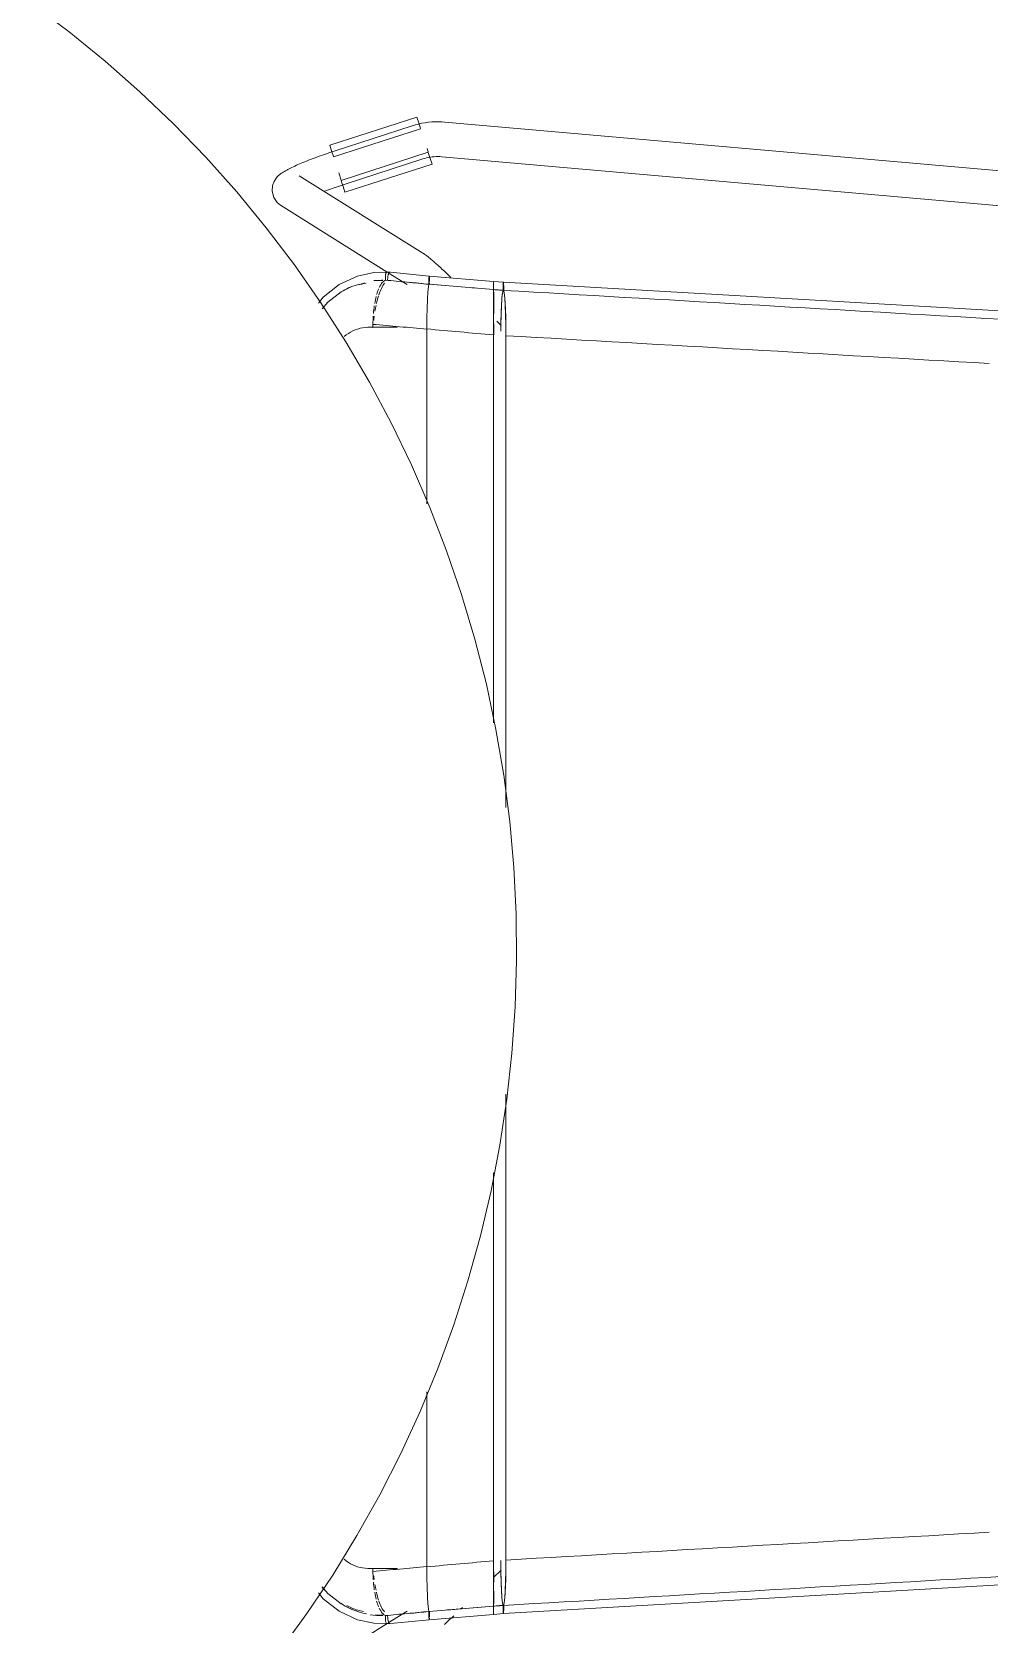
# Model space of a CAD drawing. Header units: millimetres. Extents: x 155927 to 326028, y -36033 to 97293.
# Drawn here: x 228291 to 228621, y 20868 to 21417 of the extents above; entities that cross this region are included whole.
import ezdxf

# ---------------------------------------------------------------- set-up
doc = ezdxf.new("R2010")
doc.units = ezdxf.units.MM
doc.header["$MEASUREMENT"] = 0
doc.layers.add('I-FURN', color=8, linetype='CONTINUOUS', lineweight=9)

msp = doc.modelspace()

# ---------------------------------------------------------------- linework, layer by layer
at = {"layer": 'I-FURN'}
for p, q in [((228304.01, 21416.91), (228291.2, 21426.48)), ((228316.44, 21406.83), (228304.01, 21416.91)), ((228328.45, 21396.26), (228316.44, 21406.83)), ((228340.03, 21385.22), (228328.45, 21396.26)), ((228351.16, 21373.72), (228340.03, 21385.22)), ((228393.86, 21377.88), (228423.87, 21387.56)), ((228395.16, 21373.83), (228425.17, 21383.52)), ((228422.23, 21384.56), (228395.42, 21375.85)), ((228422.27, 21384.58), (228422.23, 21384.56)), ((228423.37, 21384.91), (228422.27, 21384.58)), ((228424.47, 21385.19), (228423.37, 21384.91)), ((228423.87, 21387.56), (228424.5, 21385.61)), ((228425.59, 21385.44), (228424.47, 21385.19)), ((228424.5, 21385.61), (228425.13, 21383.64)), ((228426.72, 21385.63), (228425.59, 21385.44)), ((228427.85, 21385.78), (228426.72, 21385.63)), ((228428.99, 21385.89), (228427.85, 21385.78)), ((228430.13, 21385.95), (228428.99, 21385.89)), ((228431.27, 21385.96), (228430.13, 21385.95)), ((228432.41, 21385.93), (228431.27, 21385.96)), ((228433.55, 21385.85), (228432.41, 21385.93)), ((228876.87, 21346.9), (228433.55, 21385.85)), ((228394.49, 21375.92), (228393.86, 21377.88)), ((228361.82, 21361.79), (228351.16, 21373.72)), ((228383.44, 21371.44), (228384.02, 21371.68)), ((228384.02, 21371.68), (228384.62, 21371.93)), ((228384.62, 21371.93), (228385.23, 21372.18)), ((228385.23, 21372.18), (228385.85, 21372.43)), ((228385.85, 21372.43), (228386.49, 21372.68)), ((228386.49, 21372.68), (228387.15, 21372.93)), ((228387.15, 21372.93), (228387.81, 21373.19)), ((228387.81, 21373.19), (228388.49, 21373.44)), ((228388.49, 21373.44), (228389.18, 21373.7)), ((228389.18, 21373.7), (228389.88, 21373.95)), ((228389.88, 21373.95), (228390.58, 21374.21)), ((228390.58, 21374.21), (228391.3, 21374.46)), ((228391.3, 21374.46), (228392.02, 21374.71)), ((228392.02, 21374.71), (228392.75, 21374.96)), ((228392.75, 21374.96), (228393.48, 21375.21)), ((228393.48, 21375.21), (228394.22, 21375.46)), ((228394.22, 21375.46), (228394.96, 21375.7)), ((228395.13, 21373.95), (228394.49, 21375.92)), ((228394.96, 21375.7), (228395.42, 21375.85)), ((228427.78, 21375.45), (228397.77, 21365.76)), ((228399.12, 21364.44), (228425.93, 21373.15)), ((228425.93, 21373.15), (228426.57, 21373.34)), ((228426.57, 21373.34), (228427.21, 21373.51)), ((228427.21, 21373.51), (228427.86, 21373.65)), ((228427.37, 21376.71), (228427.74, 21375.55)), ((228427.81, 21375.33), (228428.45, 21373.36)), ((228427.86, 21373.65), (228428.51, 21373.77)), ((228428.45, 21373.36), (228429.08, 21371.41)), ((228428.51, 21373.77), (228429.16, 21373.85)), ((228429.16, 21373.85), (228429.82, 21373.92)), ((228429.82, 21373.92), (228430.49, 21373.95)), ((228430.49, 21373.95), (228431.15, 21373.96)), ((228431.15, 21373.96), (228431.81, 21373.94)), ((228431.81, 21373.94), (228432.47, 21373.9)), ((228432.47, 21373.9), (228432.5, 21373.9)), ((228432.5, 21373.9), (228857, 21336.6)), ((228374.65, 21365.4), (228375.22, 21366.31)), ((228375.22, 21366.31), (228375.74, 21366.94)), ((228375.74, 21366.94), (228376.2, 21367.41)), ((228376.2, 21367.41), (228376.63, 21367.78)), ((228376.63, 21367.78), (228377.03, 21368.09)), ((228377.03, 21368.09), (228377.42, 21368.37)), ((228377.42, 21368.37), (228377.81, 21368.62)), ((228377.81, 21368.62), (228378.2, 21368.87)), ((228378.2, 21368.87), (228378.6, 21369.1)), ((228378.6, 21369.1), (228379.01, 21369.33)), ((228379.01, 21369.33), (228379.44, 21369.56)), ((228379.44, 21369.56), (228379.88, 21369.79)), ((228379.88, 21369.79), (228380.33, 21370.02)), ((228380.33, 21370.02), (228380.81, 21370.25)), ((228380.81, 21370.25), (228381.3, 21370.48)), ((228381.3, 21370.48), (228381.81, 21370.72)), ((228381.81, 21370.72), (228382.34, 21370.96)), ((228382.34, 21370.96), (228382.88, 21371.2)), ((228382.88, 21371.2), (228383.44, 21371.44)), ((228426.85, 21340.06), (228383.26, 21367.36)), ((228396.94, 21368.34), (228397.74, 21365.86)), ((228399.08, 21361.72), (228429.08, 21371.41)), ((228371.99, 21349.45), (228361.82, 21361.79)), ((228373.96, 21362.05), (228374.13, 21364.02)), ((228374.54, 21359.82), (228373.96, 21362.05)), ((228374.13, 21364.02), (228374.65, 21365.4)), ((228392.15, 21362), (228392.77, 21362.23)), ((228392.77, 21362.23), (228393.41, 21362.47)), ((228393.41, 21362.47), (228394.05, 21362.7)), ((228394.05, 21362.7), (228394.71, 21362.94)), ((228394.71, 21362.94), (228395.38, 21363.17)), ((228395.38, 21363.17), (228396.05, 21363.41)), ((228396.05, 21363.41), (228396.73, 21363.64)), ((228396.73, 21363.64), (228397.41, 21363.87)), ((228397.41, 21363.87), (228398.1, 21364.1)), ((228398.45, 21363.67), (228397.81, 21365.65)), ((228398.1, 21364.1), (228398.79, 21364.33)), ((228399.08, 21361.72), (228398.45, 21363.67)), ((228398.79, 21364.33), (228399.12, 21364.44)), ((228375.77, 21358.09), (228374.54, 21359.82)), ((228375.77, 21358.09), (228376.89, 21357.19)), ((228376.89, 21357.19), (228413.66, 21334.16)), ((228381.66, 21336.7), (228371.99, 21349.45)), ((228426.85, 21340.06), (228427.17, 21339.84)), ((228427.17, 21339.84), (228427.43, 21339.66)), ((228427.43, 21339.66), (228427.66, 21339.49)), ((228427.66, 21339.49), (228427.88, 21339.31)), ((228427.88, 21339.31), (228428.1, 21339.13)), ((228428.1, 21339.13), (228428.33, 21338.94)), ((228428.33, 21338.94), (228428.57, 21338.74)), ((228428.57, 21338.74), (228428.83, 21338.53)), ((228390.82, 21323.58), (228381.66, 21336.7)), ((228403.41, 21332.81), (228409.05, 21334.02)), ((228409.05, 21334.02), (228414.52, 21334.11)), ((228428.11, 21332.81), (228413.62, 21334.23)), ((228414.03, 21333.93), (228420.48, 21329.89)), ((228428.83, 21338.53), (228429.09, 21338.3)), ((228429.09, 21338.3), (228429.37, 21338.05)), ((228429.37, 21338.05), (228429.67, 21337.8)), ((228429.67, 21337.8), (228429.97, 21337.52)), ((228429.97, 21337.52), (228430.3, 21337.24)), ((228430.3, 21337.24), (228430.63, 21336.94)), ((228430.63, 21336.94), (228430.98, 21336.62)), ((228430.98, 21336.62), (228431.35, 21336.29)), ((228431.35, 21336.29), (228431.73, 21335.95)), ((228431.73, 21335.95), (228432.12, 21335.59)), ((228432.12, 21335.59), (228432.52, 21335.22)), ((228432.52, 21335.22), (228432.93, 21334.84)), ((228432.93, 21334.84), (228433.36, 21334.45)), ((228433.36, 21334.45), (228433.79, 21334.05)), ((228433.79, 21334.05), (228434.24, 21333.63)), ((228434.24, 21333.63), (228434.69, 21333.21)), ((228434.69, 21333.21), (228435.15, 21332.78)), ((228391.56, 21325.57), (228397.09, 21329.91)), ((228397.09, 21329.91), (228403.41, 21332.81)), ((228397.8, 21327.33), (228401.49, 21329.24)), ((228427.65, 21327.35), (228427.83, 21329.07)), ((228427.83, 21329.07), (228427.65, 21327.33)), ((228428.02, 21329.96), (228427.83, 21329.07)), ((228427.83, 21329.07), (228428.02, 21329.95)), ((228428.02, 21331.87), (228428.01, 21331.42)), ((228428.01, 21331.41), (228428.02, 21331.87)), ((228428.01, 21331.42), (228428.01, 21330.93)), ((228428.01, 21330.92), (228428.01, 21331.41)), ((228428.01, 21330.93), (228428.01, 21330.43)), ((228428.01, 21330.42), (228428.01, 21330.92)), ((228428.01, 21330.43), (228428.02, 21329.96)), ((228428.02, 21329.95), (228428.01, 21330.42)), ((228428.04, 21332.26), (228428.02, 21331.87)), ((228428.02, 21331.87), (228428.04, 21332.25)), ((228428.06, 21332.55), (228428.04, 21332.26)), ((228428.04, 21332.25), (228428.06, 21332.55)), ((228428.09, 21332.74), (228428.06, 21332.55)), ((228428.09, 21332.74), (228428.11, 21332.81)), ((228428.11, 21332.81), (228428.09, 21332.74)), ((228450.31, 21330.98), (228428.11, 21332.81)), ((228428.14, 21332.74), (228428.11, 21332.81)), ((228428.11, 21332.81), (228428.14, 21332.74)), ((228428.16, 21332.56), (228428.14, 21332.74)), ((228428.14, 21332.74), (228428.16, 21332.55)), ((228428.18, 21332.26), (228428.16, 21332.56)), ((228428.16, 21332.55), (228428.18, 21332.26)), ((228428.2, 21331.88), (228428.18, 21332.26)), ((228428.18, 21332.26), (228428.2, 21331.88)), ((228428.21, 21331.43), (228428.2, 21331.88)), ((228428.2, 21331.88), (228428.21, 21331.43)), ((228428.22, 21330.94), (228428.21, 21331.43)), ((228428.21, 21331.43), (228428.22, 21330.94)), ((228428.21, 21329.97), (228428.21, 21330.44)), ((228428.21, 21330.44), (228428.21, 21329.97)), ((228435.15, 21332.78), (228435.62, 21332.34)), ((228450.29, 21327.25), (228450.31, 21328.14)), ((228450.31, 21328.14), (228450.29, 21327.26)), ((228450.31, 21330.98), (228453.67, 21330.71)), ((228450.31, 21330.91), (228450.31, 21330.98)), ((228450.31, 21330.98), (228450.32, 21330.91)), ((228450.32, 21330.91), (228450.31, 21330.98)), ((228450.31, 21330.98), (228450.31, 21330.92)), ((228450.31, 21330.73), (228450.31, 21330.43)), ((228450.31, 21330.43), (228450.31, 21330.72)), ((228450.31, 21330.05), (228450.31, 21330.43)), ((228450.31, 21330.43), (228450.31, 21330.05)), ((228450.31, 21329.6), (228450.31, 21330.05)), ((228450.31, 21330.05), (228450.31, 21329.6)), ((228450.31, 21329.11), (228450.31, 21329.6)), ((228450.31, 21329.6), (228450.31, 21329.11)), ((228450.31, 21328.61), (228450.31, 21329.11)), ((228450.31, 21329.11), (228450.31, 21328.61)), ((228450.31, 21328.14), (228450.31, 21328.61)), ((228450.31, 21328.61), (228450.31, 21328.14)), ((228450.32, 21330.43), (228450.32, 21330.04)), ((228450.32, 21330.05), (228450.32, 21330.43)), ((228450.32, 21329.59), (228450.32, 21330.05)), ((228450.32, 21330.04), (228450.32, 21329.59)), ((228450.32, 21329.59), (228450.32, 21329.1)), ((228450.32, 21329.1), (228450.32, 21329.59)), ((228450.32, 21329.1), (228450.32, 21328.6)), ((228450.32, 21328.61), (228450.32, 21329.1)), ((228450.32, 21328.14), (228450.32, 21328.61)), ((228450.32, 21328.6), (228450.32, 21328.13)), ((228453.57, 21327.86), (228453.36, 21326.96)), ((228453.57, 21329.32), (228453.56, 21328.83)), ((228453.56, 21328.83), (228453.56, 21328.33)), ((228453.56, 21328.33), (228453.57, 21327.86)), ((228453.58, 21329.77), (228453.57, 21329.32)), ((228453.6, 21330.15), (228453.58, 21329.77)), ((228453.62, 21330.45), (228453.6, 21330.15)), ((228453.64, 21330.64), (228453.62, 21330.45)), ((228453.67, 21330.71), (228453.64, 21330.64)), ((228785.58, 21311.42), (228453.67, 21330.71)), ((228453.7, 21330.64), (228453.67, 21330.71)), ((228453.73, 21330.45), (228453.7, 21330.64)), ((228453.75, 21330.16), (228453.73, 21330.45)), ((228453.77, 21329.78), (228453.75, 21330.16)), ((228453.78, 21329.33), (228453.77, 21329.78)), ((228453.77, 21327.87), (228453.78, 21328.34)), ((228453.98, 21326.98), (228453.77, 21327.87)), ((228453.78, 21328.84), (228453.78, 21329.33)), ((228453.78, 21328.34), (228453.78, 21328.84)), ((228389.92, 21323.51), (228391.56, 21325.57)), ((228399.44, 21310.1), (228390.82, 21323.58)), ((228391.27, 21321.49), (228393.23, 21323.83)), ((228393.23, 21323.83), (228397.8, 21327.33)), ((228427.38, 21321.82), (228427.5, 21324.86)), ((228427.5, 21324.85), (228427.38, 21321.75)), ((228427.5, 21324.89), (228427.65, 21327.33)), ((228427.65, 21327.33), (228427.5, 21324.85)), ((228450.27, 21323.01), (228450.26, 21319.87)), ((228450.26, 21319.87), (228450.27, 21323)), ((228450.28, 21325.51), (228450.27, 21323.01)), ((228450.27, 21323.01), (228450.28, 21325.5)), ((228450.29, 21327.26), (228450.28, 21325.51)), ((228450.28, 21325.51), (228450.29, 21327.25)), ((228450.34, 21327.24), (228450.35, 21325.49)), ((228450.35, 21325.49), (228450.34, 21327.24)), ((228450.35, 21325.49), (228450.36, 21322.99)), ((228450.36, 21322.99), (228450.35, 21325.49)), ((228450.36, 21322.99), (228450.37, 21319.86)), ((228450.37, 21319.87), (228450.36, 21322.99)), ((228453.01, 21322.71), (228452.89, 21319.6)), ((228453.17, 21325.21), (228453.01, 21322.71)), ((228453.36, 21326.96), (228453.17, 21325.21)), ((228454.18, 21325.23), (228453.98, 21326.98)), ((228454.34, 21322.73), (228454.18, 21325.23)), ((228454.46, 21319.6), (228454.34, 21322.73)), ((228427.31, 21318.22), (228427.28, 21314.46)), ((228427.28, 21314.58), (228427.31, 21318.22)), ((228427.31, 21318.32), (228427.38, 21321.76)), ((228427.38, 21321.75), (228427.31, 21318.32)), ((228450.25, 21316.3), (228450.26, 21319.87)), ((228450.26, 21319.87), (228450.25, 21316.3)), ((228452.93, 21315.74), (228451.4, 21317.21)), ((228452.89, 21319.6), (228452.81, 21316.04)), ((228454.54, 21316.04), (228454.46, 21319.6)), ((228417.24, 21315.17), (228407.49, 21315.17)), ((228408.73, 21315.11), (228408.73, 21316.16)), ((228427.28, 21314.46), (228427.28, 21254.34)), ((228427.28, 21254.34), (228427.28, 21314.46)), ((228450.25, 21312.52), (228450.25, 21316.3)), ((228450.25, 21316.3), (228450.25, 21312.52)), ((228450.25, 21178.88), (228450.25, 21312.52)), ((228450.25, 21312.52), (228450.25, 21178.88)), ((228450.38, 21316.31), (228450.38, 21312.53)), ((228450.38, 21312.53), (228450.38, 21316.31)), ((228452.81, 21316.04), (228452.78, 21313.79)), ((228454.57, 21312.25), (228454.54, 21316.04)), ((228454.57, 21149.66), (228454.57, 21312.25)), ((228454.57, 21312.25), (228454.57, 21149.66)), ((228407.52, 21296.29), (228399.44, 21310.1)), ((228415.03, 21282.17), (228407.52, 21296.29)), ((228421.98, 21267.76), (228415.03, 21282.17)), ((228428.35, 21253.08), (228421.98, 21267.76)), ((228434.12, 21238.16), (228428.35, 21253.08)), ((228439.29, 21223.02), (228434.12, 21238.16)), ((228443.86, 21207.69), (228439.29, 21223.02)), ((228447.8, 21192.18), (228443.86, 21207.69)), ((228451.12, 21176.53), (228447.8, 21192.18)), ((228453.82, 21160.76), (228451.12, 21176.53)), ((228455.88, 21144.9), (228453.82, 21160.76)), ((228457.31, 21128.96), (228455.88, 21144.9)), ((228458.09, 21112.98), (228457.31, 21128.96)), ((228458.24, 21096.98), (228458.09, 21112.98)), ((228457.75, 21080.99), (228458.24, 21096.98)), ((228456.62, 21065.03), (228457.75, 21080.99)), ((228454.85, 21049.13), (228456.62, 21065.03)), ((228452.44, 21033.31), (228454.85, 21049.13)), ((228454.57, 20890.35), (228454.57, 21050.92)), ((228454.57, 21050.92), (228454.57, 20890.35)), ((228449.41, 21017.61), (228452.44, 21033.31)), ((228450.25, 20890.09), (228450.25, 21023.83)), ((228450.25, 21023.83), (228450.25, 20890.09)), ((228445.75, 21002.03), (228449.41, 21017.61)), ((228441.47, 20986.61), (228445.75, 21002.03)), ((228436.58, 20971.38), (228441.47, 20986.61)), ((228431.08, 20956.36), (228436.58, 20971.38)), ((228424.98, 20941.57), (228431.08, 20956.36)), ((228427.28, 20948.26), (228427.28, 20888.14)), ((228427.28, 20888.14), (228427.28, 20948.26)), ((228418.3, 20927.03), (228424.98, 20941.57)), ((228411.05, 20912.77), (228418.3, 20927.03)), ((228403.22, 20898.81), (228411.05, 20912.77)), ((228394.85, 20885.18), (228403.22, 20898.81)), ((228450.25, 20886.3), (228450.25, 20890.09)), ((228450.25, 20890.09), (228450.25, 20886.3)), ((228452.78, 20890.24), (228452.81, 20886.56)), ((228785.58, 20891.18), (228453.67, 20871.9)), ((228454.54, 20886.57), (228454.57, 20890.35)), ((228385.94, 20871.89), (228394.85, 20885.18)), ((228407.49, 20887.44), (228417.24, 20887.44)), ((228408.73, 20886.44), (228408.73, 20887.49)), ((228427.28, 20888.14), (228427.31, 20884.38)), ((228427.31, 20884.38), (228427.28, 20888.02)), ((228427.38, 20880.84), (228427.31, 20884.29)), ((228427.31, 20884.28), (228427.38, 20880.85)), ((228450.26, 20882.73), (228450.25, 20886.3)), ((228450.25, 20886.3), (228450.26, 20882.73)), ((228450.26, 20884.29), (228452.93, 20886.86)), ((228450.38, 20886.29), (228450.37, 20882.74)), ((228450.37, 20882.74), (228450.38, 20886.29)), ((228452.81, 20886.56), (228452.89, 20883.01)), ((228454.46, 20883), (228454.54, 20886.57)), ((228389.93, 20879.07), (228391.56, 20877.03)), ((228391.28, 20881.1), (228393.23, 20878.77)), ((228393.23, 20878.77), (228397.8, 20875.27)), ((228427.38, 20880.85), (228427.5, 20877.75)), ((228427.5, 20877.75), (228427.38, 20880.78)), ((228427.5, 20877.75), (228427.65, 20875.27)), ((228427.65, 20875.27), (228427.5, 20877.71)), ((228450.27, 20879.6), (228450.26, 20882.73)), ((228450.26, 20882.73), (228450.27, 20879.6)), ((228450.28, 20877.1), (228450.27, 20879.6)), ((228450.27, 20879.6), (228450.28, 20877.09)), ((228450.36, 20879.62), (228450.35, 20877.12)), ((228450.35, 20877.11), (228450.36, 20879.61)), ((228452.89, 20883.01), (228453.01, 20879.89)), ((228453.01, 20879.89), (228453.17, 20877.39)), ((228454.18, 20877.37), (228454.34, 20879.87)), ((228454.34, 20879.87), (228454.46, 20883)), ((228391.56, 20877.03), (228397.09, 20872.7)), ((228397.09, 20872.7), (228403.41, 20869.79)), ((228397.8, 20875.27), (228401.49, 20873.36)), ((228420.48, 20872.71), (228414.03, 20868.67)), ((228427.65, 20875.27), (228427.83, 20873.53)), ((228427.83, 20873.53), (228427.65, 20875.25)), ((228428.02, 20872.65), (228427.83, 20873.53)), ((228427.83, 20873.53), (228428.02, 20872.64)), ((228428.01, 20872.18), (228428.02, 20872.65)), ((228428.02, 20872.64), (228428.01, 20872.17)), ((228428.01, 20871.68), (228428.01, 20872.18)), ((228428.01, 20872.17), (228428.01, 20871.67)), ((228428.21, 20872.16), (228428.21, 20872.63)), ((228428.21, 20872.63), (228428.21, 20872.16)), ((228439.07, 20873.53), (228439.58, 20874.01)), ((228450.29, 20875.35), (228450.28, 20877.09)), ((228450.28, 20877.09), (228450.29, 20875.35)), ((228450.31, 20874.46), (228450.29, 20875.35)), ((228450.29, 20875.35), (228450.31, 20874.46)), ((228450.31, 20873.99), (228450.31, 20874.46)), ((228450.31, 20874.46), (228450.31, 20873.99)), ((228450.31, 20873.49), (228450.31, 20873.99)), ((228450.31, 20873.99), (228450.31, 20873.49)), ((228450.31, 20873), (228450.31, 20873.49)), ((228450.31, 20873.49), (228450.31, 20873)), ((228450.31, 20872.55), (228450.31, 20873)), ((228450.31, 20873), (228450.31, 20872.55)), ((228450.31, 20872.17), (228450.31, 20872.55)), ((228450.31, 20872.55), (228450.31, 20872.17)), ((228450.31, 20871.88), (228450.31, 20872.17)), ((228450.32, 20874.47), (228450.32, 20874)), ((228450.32, 20874), (228450.32, 20874.47)), ((228450.32, 20874), (228450.32, 20873.5)), ((228450.32, 20873.5), (228450.32, 20874)), ((228450.32, 20873.5), (228450.32, 20873.01)), ((228450.32, 20873.01), (228450.32, 20873.5)), ((228450.32, 20873.01), (228450.32, 20872.56)), ((228450.32, 20872.55), (228450.32, 20873.01)), ((228450.32, 20872.56), (228450.32, 20872.18)), ((228450.32, 20872.17), (228450.32, 20872.55)), ((228450.32, 20872.18), (228450.32, 20871.88)), ((228450.32, 20871.88), (228450.32, 20872.17)), ((228450.35, 20877.12), (228450.34, 20875.37)), ((228450.34, 20875.36), (228450.35, 20877.11)), ((228453.17, 20877.39), (228453.36, 20875.64)), ((228453.36, 20875.64), (228453.57, 20874.74)), ((228453.57, 20874.74), (228453.56, 20874.27)), ((228453.56, 20874.27), (228453.56, 20873.77)), ((228453.56, 20873.77), (228453.57, 20873.28)), ((228453.57, 20873.28), (228453.58, 20872.83)), ((228453.58, 20872.83), (228453.6, 20872.45)), ((228453.6, 20872.45), (228453.62, 20872.15)), ((228453.73, 20872.15), (228453.75, 20872.44)), ((228453.75, 20872.44), (228453.77, 20872.82)), ((228453.77, 20874.73), (228453.98, 20875.62)), ((228453.78, 20874.26), (228453.77, 20874.73)), ((228453.77, 20872.82), (228453.78, 20873.27)), ((228453.78, 20873.76), (228453.78, 20874.26)), ((228453.78, 20873.27), (228453.78, 20873.76)), ((228453.98, 20875.62), (228454.18, 20877.37)), ((228376.5, 20858.97), (228385.94, 20871.89)), ((228413.66, 20868.44), (228376.89, 20845.41)), ((228403.41, 20869.79), (228409.05, 20868.58)), ((228409.05, 20868.58), (228414.52, 20868.49)), ((228428.11, 20869.79), (228413.62, 20868.37)), ((228428.01, 20871.19), (228428.01, 20871.68)), ((228428.01, 20871.67), (228428.01, 20871.18)), ((228428.02, 20870.74), (228428.01, 20871.19)), ((228428.01, 20871.18), (228428.02, 20870.73)), ((228428.02, 20870.73), (228428.04, 20870.35)), ((228428.04, 20870.35), (228428.02, 20870.74)), ((228428.04, 20870.35), (228428.06, 20870.05)), ((228428.06, 20870.06), (228428.04, 20870.35)), ((228428.06, 20870.05), (228428.09, 20869.86)), ((228428.11, 20869.8), (228428.09, 20869.87)), ((228428.09, 20869.86), (228428.11, 20869.79)), ((228450.31, 20871.62), (228428.11, 20869.8)), ((228428.11, 20869.79), (228428.14, 20869.86)), ((228428.14, 20869.86), (228428.11, 20869.8)), ((228428.16, 20870.05), (228428.14, 20869.86)), ((228428.14, 20869.86), (228428.16, 20870.04)), ((228428.16, 20870.04), (228428.18, 20870.34)), ((228428.18, 20870.34), (228428.16, 20870.05)), ((228428.2, 20870.72), (228428.21, 20871.17)), ((228428.21, 20871.17), (228428.2, 20870.72)), ((228428.22, 20871.66), (228428.21, 20872.16)), ((228428.21, 20872.16), (228428.22, 20871.66)), ((228428.21, 20871.17), (228428.22, 20871.66)), ((228428.22, 20871.66), (228428.21, 20871.17)), ((228433.36, 20868.15), (228433.79, 20868.55)), ((228433.79, 20868.55), (228434.24, 20868.97)), ((228434.24, 20868.97), (228434.69, 20869.39)), ((228434.69, 20869.39), (228435.15, 20869.82)), ((228435.15, 20869.82), (228435.62, 20870.26)), ((228435.62, 20870.26), (228436.1, 20870.71)), ((228436.1, 20870.71), (228436.58, 20871.17)), ((228450.31, 20872.17), (228450.31, 20871.87)), ((228450.31, 20871.62), (228453.67, 20871.89)), ((228450.31, 20871.69), (228450.31, 20871.88)), ((228450.31, 20871.87), (228450.31, 20871.69)), ((228450.32, 20871.69), (228450.31, 20871.62)), ((228450.31, 20871.62), (228450.31, 20871.69)), ((228450.31, 20871.69), (228450.31, 20871.62)), ((228450.31, 20871.62), (228450.32, 20871.69)), ((228450.32, 20871.88), (228450.32, 20871.69)), ((228450.32, 20871.69), (228450.32, 20871.88)), ((228453.62, 20872.15), (228453.64, 20871.96)), ((228453.64, 20871.96), (228453.67, 20871.9)), ((228453.67, 20871.9), (228453.7, 20871.96)), ((228453.7, 20871.96), (228453.73, 20872.15))]:
    msp.add_line(p, q, dxfattribs=at)
for points, knots in [([(228413.07, 21331.39), (228413.04, 21331.54), (228413.01, 21331.82), (228413, 21332.25), (228413.01, 21332.62), (228413.03, 21332.91), (228413.06, 21333.18), (228413.11, 21333.43), (228413.18, 21333.66), (228413.24, 21333.85), (228413.34, 21334.05), (228413.43, 21334.15), (228413.47, 21334.18)], [0, 0, 0, 0, 0.0555556, 0.1111111, 0.1666667, 0.1944444, 0.2222222, 0.2777778, 0.3055556, 0.3333333, 0.3888889, 0.4444444, 0.4444444, 0.4444444, 0.4444444]), ([(228397.82, 21327.33), (228398.65, 21327.84), (228401.37, 21329.42), (228404.35, 21330.02), (228406.45, 21330.3)], [-0.4024189, -0.4024189, -0.4024189, -0.4024189, -0.3333333, -0.1789981, -0.1789981, -0.1789981, -0.1789981]), ([(228412.71, 21330.38), (228412.35, 21329.92), (228411.67, 21328.81), (228411.07, 21327.18), (228410.81, 21326.36)], [-0.8333333, -0.8333333, -0.8333333, -0.8333333, -0.6666667, -0.5255973, -0.5255973, -0.5255973, -0.5255973]), ([(228452.78, 21313.79), (228452.8, 21315.82), (228452.85, 21319.04), (228453, 21322.83), (228453.22, 21326.18), (228453.43, 21327.57), (228453.57, 21327.86)], [-0.9335619, -0.9335619, -0.9335619, -0.9335619, -0.6666667, -0.5, -0.3333333, 0, 0, 0, 0]), ([(228453.67, 21330.71), (228453.69, 21330.71), (228453.72, 21330.57), (228453.75, 21330.18), (228453.77, 21329.79), (228453.78, 21329.34), (228453.79, 21328.84), (228453.78, 21328.34), (228453.78, 21328.02), (228453.77, 21327.87)], [-0.498493, -0.498493, -0.498493, -0.498493, -0.375, -0.3125, -0.25, -0.1875, -0.125, -0.0625, 0, 0, 0, 0]), ([(228453.77, 21327.87), (228453.92, 21327.59), (228454.13, 21326.21), (228454.35, 21322.85), (228454.47, 21319.68), (228454.55, 21316.08), (228454.57, 21313.53), (228454.57, 21312.25)], [-1, -1, -1, -1, -0.666667, -0.5, -0.333333, -0.166667, 0, 0, 0, 0]), ([(228398.84, 21312), (228399.74, 21312.77), (228402.74, 21314.7), (228406.35, 21315.33), (228408.73, 21315.11)], [0.5, 0.5, 0.5, 0.5, 0.6666667, 1, 1, 1, 1]), ([(228408.73, 20887.49), (228406.35, 20887.28), (228402.74, 20887.91), (228399.74, 20889.83), (228398.84, 20890.6)], [0, 0, 0, 0, 0.3333333, 0.5, 0.5, 0.5, 0.5]), ([(228453.57, 20874.74), (228453.43, 20875.03), (228453.22, 20876.42), (228453, 20879.77), (228452.88, 20882.93), (228452.8, 20886.49), (228452.78, 20889), (228452.78, 20890.24)], [-1, -1, -1, -1, -0.6666667, -0.5, -0.3333333, -0.1666667, -0.003964, -0.003964, -0.003964, -0.003964]), ([(228454.57, 20890.35), (228454.57, 20889.07), (228454.55, 20886.52), (228454.47, 20882.92), (228454.35, 20879.75), (228454.13, 20876.39), (228453.92, 20875.01), (228453.77, 20874.73)], [-1, -1, -1, -1, -0.833333, -0.666667, -0.5, -0.333333, 0, 0, 0, 0]), ([(228406.49, 20871.79), (228404.37, 20872.23), (228401.29, 20873.24), (228398.53, 20874.87), (228397.66, 20875.46)], [0.1763318, 0.1763318, 0.1763318, 0.1763318, 0.3333333, 0.408557, 0.408557, 0.408557, 0.408557]), ([(228399.72, 20874.74), (228400.31, 20874.4), (228402.16, 20873.37), (228404.15, 20872.88), (228405.52, 20872.65)], [0.6175454, 0.6175454, 0.6175454, 0.6175454, 0.6666667, 0.7702374, 0.7702374, 0.7702374, 0.7702374]), ([(228410.79, 20876.22), (228411.06, 20875.41), (228411.68, 20873.72), (228412.34, 20872.88), (228412.71, 20872.49)], [-0.47467, -0.47467, -0.47467, -0.47467, -0.3333333, -0.1666667, -0.1666667, -0.1666667, -0.1666667]), ([(228434.32, 20873.14), (228435.96, 20873.28), (228441.22, 20873.71), (228446.48, 20874.15), (228450.09, 20874.45)], [0.2766114, 0.2766114, 0.2766114, 0.2766114, 0.5, 0.9897426, 0.9897426, 0.9897426, 0.9897426]), ([(228453.67, 20871.89), (228453.65, 20871.89), (228453.63, 20872.03), (228453.6, 20872.43), (228453.58, 20872.81), (228453.57, 20873.27), (228453.56, 20873.77), (228453.56, 20874.27), (228453.57, 20874.59), (228453.57, 20874.74)], [-0.5, -0.5, -0.5, -0.5, -0.375, -0.3125, -0.25, -0.1875, -0.125, -0.0625, 0, 0, 0, 0]), ([(228453.77, 20874.73), (228453.78, 20874.51), (228453.79, 20874.01), (228453.78, 20873.38), (228453.77, 20872.92), (228453.76, 20872.51), (228453.72, 20872.05), (228453.69, 20871.89), (228453.67, 20871.89)], [-1, -1, -1, -1, -0.90625, -0.8125, -0.765625, -0.71875, -0.625, -0.501507, -0.501507, -0.501507, -0.501507]), ([(228413.47, 20868.42), (228413.45, 20868.44), (228413.4, 20868.48), (228413.33, 20868.59), (228413.23, 20868.78), (228413.13, 20869.1), (228413.05, 20869.5), (228413.02, 20869.85), (228413, 20870.23), (228413, 20870.67), (228413.04, 20871.03), (228413.07, 20871.21)], [0.5555556, 0.5555556, 0.5555556, 0.5555556, 0.5833333, 0.6180556, 0.6527778, 0.7222222, 0.7916667, 0.8263889, 0.8611111, 0.9305556, 1, 1, 1, 1]), ([(228413.8, 20871.31), (228413.79, 20871.09), (228413.79, 20870.6), (228413.88, 20869.85), (228414.03, 20869.18), (228414.21, 20868.75), (228414.32, 20868.6), (228414.37, 20868.55)], [-1, -1, -1, -1, -0.90625, -0.8125, -0.71875, -0.625, -0.5625, -0.5625, -0.5625, -0.5625])]:
    msp.add_open_spline(points, degree=3, knots=knots, dxfattribs=at)
for points in [[(228414.37, 21334.05), (228414.32, 21334.01), (228414.23, 21333.88), (228414.1, 21333.59), (228413.98, 21333.2), (228413.89, 21332.75), (228413.82, 21332.25), (228413.79, 21331.76), (228413.79, 21331.44), (228413.8, 21331.29)], [(228405.82, 21330.43), (228405.09, 21330.22), (228404.38, 21329.99), (228403.67, 21329.73)], [(228409.07, 21331.22), (228410.08, 21331.32), (228411.1, 21331.33), (228412.13, 21331.32)], [(228410.01, 21326.42), (228410.22, 21327.14), (228410.45, 21327.78), (228410.7, 21328.38)], [(228412.09, 21331.35), (228411.49, 21331.34), (228410.89, 21331.3), (228410.29, 21331.25)], [(228410.9, 21328.85), (228411.22, 21329.54), (228411.92, 21330.68), (228412.67, 21331.25), (228413.07, 21331.39)], [(228428.02, 21329.96), (228425.49, 21330.2), (228420.46, 21330.68), (228415.51, 21331.16), (228413.07, 21331.39)], [(228428.21, 21329.97), (228425.83, 21330.21), (228423.47, 21330.44), (228421.12, 21330.68)], [(228428.02, 21329.95), (228431.73, 21329.65), (228439.15, 21329.05), (228446.59, 21328.44), (228450.31, 21328.14)], [(228428.21, 21329.97), (228431.85, 21329.67), (228435.5, 21329.36), (228439.16, 21329.06)], [(228442.77, 21328.76), (228443.18, 21328.73), (228443.59, 21328.69), (228444, 21328.66)], [(228453.77, 21327.87), (228453.2, 21327.92), (228452.04, 21328.01), (228450.88, 21328.1), (228450.31, 21328.14)], [(228453.57, 21327.86), (228453.03, 21327.91), (228451.95, 21328), (228450.86, 21328.09), (228450.32, 21328.13)], [(228453.57, 21327.86), (228453.56, 21328.46), (228453.56, 21329.97), (228453.64, 21330.71), (228453.67, 21330.71)], [(228453.77, 21327.87), (228509.18, 21324.65), (228619.94, 21318.21), (228730.53, 21311.77), (228785.77, 21308.55)], [(228408.9, 21319.88), (228408.97, 21320.78), (228409.08, 21321.66), (228409.2, 21322.51)], [(228409.33, 21323.36), (228409.48, 21324.21), (228409.64, 21325.01), (228409.83, 21325.75)], [(228409.8, 21322.68), (228409.66, 21322.04), (228409.52, 21321.38), (228409.4, 21320.7)], [(228410.65, 21325.94), (228410.4, 21325.14), (228410.17, 21324.26), (228409.95, 21323.34)], [(228408.73, 21316.16), (228408.74, 21317.11), (228408.77, 21318.04), (228408.83, 21318.95)], [(228409.15, 21319), (228409.08, 21318.52), (228409.03, 21318.05), (228408.98, 21317.57)], [(228407.21, 21315.16), (228407.72, 21315.17), (228408.23, 21315.16), (228408.73, 21315.11)], [(228427.28, 21314.46), (228424.15, 21314.77), (228417.9, 21315.36), (228411.76, 21315.9), (228408.73, 21316.16)], [(228427.28, 21314.58), (228431.1, 21314.24), (228434.93, 21313.89), (228438.76, 21313.55)], [(228438.76, 21313.55), (228442.59, 21313.2), (228446.42, 21312.86), (228450.25, 21312.52)], [(228454.57, 21312.25), (228510.09, 21309.06), (228565.62, 21305.86), (228621.06, 21302.67)], [(228621.06, 20899.94), (228565.6, 20896.74), (228510.09, 20893.54), (228454.57, 20890.35)], [(228438.76, 20889.05), (228434.93, 20888.71), (228431.1, 20888.37), (228427.28, 20888.02)], [(228450.25, 20890.09), (228446.42, 20889.74), (228442.59, 20889.4), (228438.76, 20889.05)], [(228453.77, 20874.73), (228509.18, 20877.95), (228619.94, 20884.39), (228730.53, 20890.83), (228785.77, 20894.05)], [(228408.73, 20887.49), (228408.23, 20887.45), (228407.72, 20887.43), (228407.21, 20887.43)], [(228427.28, 20888.14), (228424.15, 20887.84), (228417.9, 20887.24), (228411.76, 20886.7), (228408.73, 20886.44)], [(228408.83, 20883.66), (228408.77, 20884.57), (228408.74, 20885.5), (228408.73, 20886.44)], [(228408.97, 20885.03), (228409.02, 20884.55), (228409.08, 20884.08), (228409.15, 20883.62)], [(228392.4, 20879.7), (228392, 20880.13), (228391.61, 20880.58), (228391.23, 20881.04)], [(228409.2, 20880.09), (228409.07, 20880.94), (228408.96, 20881.81), (228408.9, 20882.73)], [(228409.83, 20876.86), (228409.64, 20877.6), (228409.48, 20878.41), (228409.33, 20879.24)], [(228409.41, 20881.92), (228409.53, 20881.24), (228409.66, 20880.58), (228409.8, 20879.92)], [(228409.95, 20879.26), (228410.16, 20878.33), (228410.39, 20877.39), (228410.64, 20876.54)], [(228410.7, 20874.21), (228410.45, 20874.8), (228410.22, 20875.46), (228410.01, 20876.19)], [(228413.07, 20871.21), (228412.67, 20871.35), (228411.92, 20871.92), (228411.22, 20873.06), (228410.9, 20873.76)], [(228428.02, 20872.64), (228425.49, 20872.4), (228420.46, 20871.92), (228415.51, 20871.45), (228413.07, 20871.21)], [(228428.02, 20872.61), (228425.71, 20872.38), (228423.4, 20872.15), (228421.12, 20871.93)], [(228428.02, 20872.65), (228431.73, 20872.95), (228439.15, 20873.55), (228446.59, 20874.16), (228450.31, 20874.46)], [(228453.77, 20874.73), (228453.2, 20874.68), (228452.04, 20874.6), (228450.88, 20874.51), (228450.31, 20874.46)], [(228453.57, 20874.74), (228453.03, 20874.69), (228451.95, 20874.6), (228450.86, 20874.51), (228450.32, 20874.47)], [(228412.13, 20871.24), (228410.66, 20871.22), (228409.2, 20871.32), (228407.77, 20871.53)], [(228409.55, 20871.44), (228410.39, 20871.33), (228411.25, 20871.31), (228412.1, 20871.32)]]:
    msp.add_open_spline(points, degree=3, dxfattribs=at)

doc.saveas('drawing.dxf')
